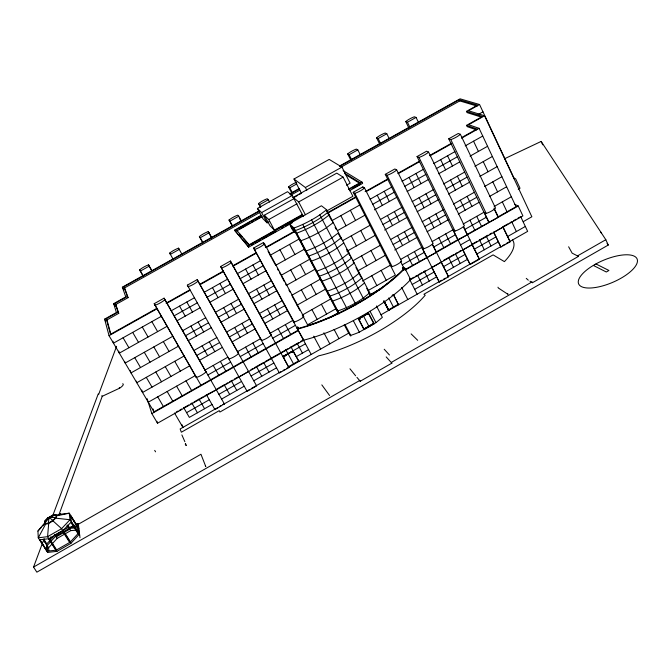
<?xml version="1.0" encoding="UTF-8"?>
<svg xmlns="http://www.w3.org/2000/svg" width="671" height="671" viewBox="0 0 671 671"><rect width="100%" height="100%" fill="white"/><g stroke="black" fill="none" stroke-linecap="round" stroke-linejoin="round"><path stroke-width="1.01" d="M44.563 523.053L37.937 531.046L38.264 537.823L47.582 536.666L48.773 522.516M49.83 539.752L50.912 536.808M58.805 515.185L102.235 396.293L119.648 388.173A5.695 1.677 -30.9 0 0 122.684 383.762M504.416 158.817L541.162 141.43L605.821 239.715L608.236 245.066L36.846 572.17L33.55 567.07L44.152 538.704M52.917 515.227L98.234 393.919M98.612 394.548L116.586 346.303M45.871 523.657L38.264 537.823L47.607 552.418L56.951 551.352L70.891 543.376L79.186 534.359L77.878 523.489L70.178 527.884M48.245 519.228L49.201 517.458L52.581 515.143C60.876 514.875 52.799 514.64 51.097 516.351M47.876 519.06L49.201 517.458L55.836 514.85L56.196 517.484C54.502 520.075 44.227 528.194 44.487 521.317L47.616 517.97L52.749 515.403M48.815 550.732L48.622 547.754L57.178 538.377L70.749 530.627L77.794 530.09M54.745 535.24L46.819 543.887L44.043 539.543M37.937 531.046L41.275 527.473M42.608 526.047L44.613 523.9M47.163 518.901L44.655 521.585L49.201 517.458L56.196 517.484M56.028 517.215L52.984 520.402L47.977 523.263L44.63 523.707L49.201 517.458L53.152 520.671M303.82 340.147L296.699 327.641L297.723 327.062L298.738 328.354L307.435 325.796A90.451 27.93 -27.7 0 0 398.28 274.313L403.808 268.819L402.449 267.746L403.447 267.175L404.949 268.316L410.627 279.539A91.331 28.987 -27.7 0 1 381.816 303.653L372.69 309.608A91.331 28.987 -27.7 0 1 303.82 340.147L302.99 339.09M364.546 282.961L358.029 288.195A32.384 10.14 -27.6 0 1 332.581 301.036L330.635 299.014L302.336 315.026L307.603 324.814L335.819 308.828L337.798 310.899A32.309 10.367 -27.6 0 0 363.187 298.1L369.671 292.858L368.572 291.86M361.971 278.004L355.437 283.221A32.426 10.023 -27.6 0 1 329.964 296.087L328.035 294.091M359.396 273.022L352.845 278.23A32.468 9.906 -27.6 0 1 327.347 291.122L325.427 289.159L297.043 305.188M343.795 242.91L337.144 248.044A32.703 9.201 -27.7 0 1 311.47 261.078L309.633 259.283L281.015 275.387M341.17 237.844L334.502 242.969A32.745 9.075 -27.7 0 1 308.803 256.028L306.983 254.259M338.545 232.77L331.851 237.886A32.787 8.958 -27.7 0 1 306.127 250.962L304.315 249.226L275.613 265.347M333.269 222.579L326.542 227.67A32.871 8.715 -27.7 0 1 300.759 240.797L298.972 239.119L270.195 255.265M326.626 209.763L319.857 214.829A32.971 8.404 -27.7 0 1 294.007 228.014L289.335 223.72L321.417 205.771L326.626 209.763L370.946 295.324M344.273 324.823L348.677 333.143L350.715 335.349A32.116 10.929 -27.5 0 0 359.329 332.128L375.961 322.667L382.361 317.366L376.456 305.968M368.446 312.896L374.217 323.791L363.984 329.629L358.339 318.868L368.446 312.896L358.44 318.943M364.202 329.495L358.675 318.96L368.438 313.323M360.285 318.767L358.993 319.497L360.31 318.784L360 318.247L360.31 318.784M367.381 314.54C370.719 313.382 366.098 314.288 367.431 314.582M33.55 567.07L359.799 380.449L360.226 381.245L391.847 363.154L391.436 362.348L532.086 281.887L532.472 282.701L578.477 256.381L578.1 255.567L605.821 239.715M59.627 514.347L69.281 513.181L78.859 528.429M60.038 514.313L60.684 513.944M47.582 536.666L61.589 528.673L69.985 519.731L69.281 513.181L56.23 515.965M56.431 534.141L68.14 527.456L67.066 525.754M56.221 536.884L69.801 529.125M79.983 537.664L78.356 524.244L200.956 454.25L205.787 466.613L205.334 465.833M176.305 412.028L178.083 411.021M179.862 410.015L181.64 409M183.418 407.993L188.861 404.907M190.522 403.959L192.3 402.952M194.078 401.946L199.413 398.918M200.704 398.188L203.196 396.771M204.747 395.89L206.525 394.884L214.946 409.637L224.34 403.841M216.129 389.432L224.29 384.802M226.001 383.829L227.914 382.747M229.557 381.816L232.443 380.172M234.263 379.149L238.792 376.574M250.887 369.713L252.749 368.656M254.25 367.8L263.644 362.466L268.996 372.12M265.062 361.669L280.738 352.77M281.577 352.3L288.287 348.492M289.788 347.637L292.774 345.942M293.403 345.582L298.83 342.504M300.642 341.48L302.453 340.449M410.543 279.119L413.789 277.274M415.198 276.477L417.026 275.437M418.847 274.405L421.765 272.753M423.401 271.822L425.229 270.782M443.648 260.331L453.705 254.628M455.366 253.68L457.194 252.648M458.972 251.642L460.801 250.602M462.604 249.578L470.136 264.525L479.404 259.258L471.872 244.319L477.274 241.25M479.069 240.235L482.063 238.54M482.667 238.197L488.06 235.127M489.855 234.112L491.658 233.089M508.115 223.753L502.713 226.815L510.136 241.778L500.91 247.02L493.453 232.074M509.91 222.738L511.713 221.715L516.376 231.554M513.508 220.692L516.2 219.165M518.004 218.142L519.799 217.119M238.977 376.909L248.555 371.474M431.948 267.41L441.292 262.109M462.94 249.822L472.25 244.538L471.872 244.319M147.117 398.683L151.839 413.604L157.526 423.225L303.644 340.306L303.359 339.937M417.136 294.208L409.729 279.581L410.124 279.882L522.902 215.894L518.238 205.98L514.649 204.294M305.456 343.82L282.793 356.553L293.177 350.883M292.992 351.118L283.254 356.796M284.772 356.502L283.447 357.19L284.772 356.502L284.504 356.007M291.969 352.35C294.754 350.363 291.952 353.298 291.734 351.898M393.357 294.812L392.065 295.517L393.382 294.829L398.557 304.869L393.491 294.477M186.588 412.657L209.318 399.748M218.905 394.305L241.535 381.455M251.055 375.97L273.877 363.011M412.204 284.47L434.053 272.065M443.372 266.773L465.011 254.485M474.263 249.226L495.81 236.997M523.229 221.673L531.86 216.767L484.563 115.781L468.433 110.732L479.555 104.525L514.389 178.922M212.036 404.487L189.339 417.387L183.762 407.8M221.615 399.052L244.21 386.211M253.747 380.784L276.544 367.834M296.288 356.62L308.593 349.625M414.678 289.344L436.494 276.947M445.804 271.663L467.41 259.383M476.645 254.133L498.167 241.904M507.402 236.653L525.334 226.463M288.639 366.634L298.385 361.023M388.584 309.809L398.197 304.273M388.526 310.354L383.929 301.438M217.53 407.716L180.147 428.97L181.346 432.225L219.266 410.652L219.912 412.036L318.708 355.823A88.421 29.39 -27.5 0 0 425.204 295.232L423.938 294.225L493.093 254.879L504.391 261.615A63.82 21.48 -25.9 0 0 512.527 239.975M219.35 406.676L221.17 405.645M222.99 404.605L249.402 389.591M251.222 388.551L281.283 371.466M283.103 370.426L284.923 369.394M286.743 368.354L348.677 333.143M380.977 314.774L441.786 280.193M443.606 279.161L445.418 278.13M447.23 277.098L500.734 246.676M502.545 245.645L504.366 244.613M506.177 243.581L527.649 231.369L520.696 216.616M288.723 367.322L283.212 356.737L292.95 351.076L298.964 361.501L291.013 346.941M187.352 285.141L247.104 391.352L256.641 385.934L197.173 279.648L187.352 285.141L188.207 286.693A9.319 2.416 -29.2 0 0 198.079 281.166L238.574 353.558A9.151 2.91 -29.5 0 1 228.912 359.027L228.048 357.484M279.413 372.975L288.907 367.582L230.413 261.036L220.633 266.513L279.195 372.648M431.612 267.167L439.27 282.072L448.572 276.788L432.392 244.16M49.444 517.291L47.616 517.97L49.201 517.458L48.144 523.523M518.247 189.222L520.025 188.224L515.613 178.805L513.718 178.008M148.274 402.197L195.42 375.525M205.074 370.056L227.872 357.165M237.492 351.721L260.474 338.712M270.052 333.294L292.799 320.428L294.141 322.105A9.092 2.894 -28.4 0 0 303.728 316.687L264.6 243.917L263.376 242.583L253.63 248.035L311.201 354.447M362.39 281.048L390.346 265.23L392.149 266.639A9.059 2.852 -26.8 0 0 401.61 261.287L364.521 187.964L362.818 186.907L353.206 192.292L395.362 275.085L368.345 290.4M400.587 259.434L421.765 247.448M432.065 241.627L452.942 229.817M463.158 224.03L483.959 212.262M494.175 206.483L511.352 196.762M207.884 374.98L230.648 362.088M240.218 356.595L263.166 343.602M272.736 338.184L295.45 325.318M402.264 264.835L424.24 252.397M433.609 247.087L455.366 234.775M464.668 229.507L486.341 217.236M259.341 210.778L122.365 287.163L125.771 296.901L113.684 303.644L116.41 312.535L104.617 319.128L109.037 335.668L153.978 411.86L298.092 330.207M432.334 244.521L436.402 252.262L404.764 269.759L405.15 270.061L518.238 205.98M436.058 252.028L457.781 239.715M463.418 226.924L467.075 234.456L498.394 217.136L494.091 208.094M494.124 208.807L497.999 216.934L516.033 206.71L479.111 128.329L468.593 124.714L484.563 115.781M151.839 413.604L298.377 330.568M328.144 318.49L337.983 312.912L293.604 228.962M369.612 294.98L382.294 287.792M331.139 317.123L337.429 313.558M370.593 294.754L381.514 288.564M460.532 244.898L469.851 239.614M185.506 335.743L208.53 322.785M218.209 317.249L241.417 304.189M251.097 298.738L274.07 285.804M382.973 224.5L404.311 212.481M414.661 206.66L435.789 194.766M446.064 188.979L467.108 177.136M178.553 346.119L130.996 372.908L130.308 370.568M188.291 340.633L211.281 327.683M220.985 322.214L244.16 309.155M253.823 303.711L276.762 290.786M286.383 285.368L314.925 269.289L316.787 271.143A32.627 9.436 -27.6 0 0 342.403 258.159L349.021 253.001L347.981 252.111L349.708 255.458M346.949 251.248L375.139 235.37M384.642 230.019L406.827 217.513M417.152 211.701L438.255 199.807M448.513 194.028L469.532 182.193M479.832 176.389L497.152 166.626M184.198 355.965L136.783 382.722L136.305 381.128M193.911 350.488L216.842 337.555M226.513 332.095L249.629 319.06M259.258 313.625L282.139 300.717M291.734 295.307L320.184 279.245L322.08 281.157A32.543 9.671 -27.6 0 0 347.637 268.215L354.221 263.032L353.164 262.126M352.98 260.742L380.231 245.368M390.53 239.564L411.835 227.544M422.084 221.765L443.179 209.864M453.453 204.059L474.363 192.267M484.638 186.471L501.908 176.725M196.746 355.462L219.643 342.537M229.264 337.018L252.346 323.992M261.967 318.557L284.814 305.666M393.105 244.521L414.326 232.543M424.609 226.731L445.628 214.871M455.844 209.1L476.771 197.282M189.826 365.77L142.546 392.485L141.791 390.044M199.513 360.302L222.369 347.385M232.015 341.933L255.064 328.907M264.668 323.481L287.482 310.598M358.129 270.681L385.305 255.324M394.749 249.989L416.808 237.526M427.083 231.721L448.069 219.862M458.268 214.099L479.169 202.29M489.419 196.502L506.639 186.773M161.426 316.267L113.466 343.166L112.929 341.229M171.256 310.757L194.439 297.748M204.227 292.262L227.603 279.144M237.349 273.684L260.491 260.709M332.145 220.516L359.706 205.058M370.115 199.22L391.654 187.134M402.021 181.321L423.359 169.352M433.651 163.581L454.896 151.663M465.196 145.884L482.751 136.045M174.141 315.823L197.299 302.831M207.037 297.287L230.379 284.177M240.117 278.717L263.217 265.75M372.74 204.278L394.204 192.233M404.605 186.387L425.85 174.46M436.184 168.664L457.345 156.788M167.163 326.265L119.337 353.131L118.775 351.143M176.959 320.763L200.084 307.779M209.838 302.294L233.156 289.201M242.868 283.741L265.942 270.782M337.396 230.648L364.873 215.215M374.426 209.847L396.737 197.316M407.129 191.478L428.35 179.56M438.666 173.764L459.794 161.887M470.069 156.117L487.574 146.286M172.875 336.221L125.183 363.045L124.739 361.518M182.638 330.719L205.695 317.752M215.425 312.283L238.675 299.199M248.362 293.755L271.369 280.814M342.613 240.73L370.015 225.313M380.373 219.492L401.795 207.44M412.103 201.644L433.315 189.708M443.548 183.955L464.676 172.07M474.925 166.299L492.371 156.486M293.915 198.7L264.332 215.215L268.769 219.551L297.043 203.758M481.199 117.081L467.033 112.585L466.462 111.361L477.567 105.154L459.207 99.744L339.534 166.492M303.393 216.532L292.237 195.487L287.532 191.688L257.421 208.471L262.839 218.603L267.125 222.864L268.92 221.858M156.972 308.257L110.497 334.301L106.253 318.717L118.054 312.116L115.286 303.225L127.381 296.473L123.934 286.735L259.14 211.331M346.488 185.221L350.128 183.183L341.942 167.104L329.176 159.413L293.99 179.006L301.447 193.282L299.635 194.296M110.967 334.577L106.966 319.916L118.759 313.315L115.286 303.225M478.222 114.498L482.977 111.839M264.332 215.215L269.885 225.607L274.405 230.111L302.596 214.343M302.378 214.988L249.184 244.747L236.217 229.683L261.589 215.525M348.442 189.214L360.075 182.705L344.642 173.202M260.994 215.399L234.523 230.178L247.96 245.938L302.738 215.29M348.811 189.516L362.005 182.135L362.634 183.376L349.448 190.757M251.667 244.965L253.487 243.942M255.299 242.927L257.119 241.912M258.939 240.897L260.751 239.874M262.571 238.859L268.023 235.815M269.843 234.791L276.2 231.235M281.652 228.182L283.472 227.167M285.284 226.152L289.83 223.611M352.527 188.526L360.704 183.946M234.523 230.178L248.631 247.18L292.439 222.663M476.662 129.931L467.142 126.609L466.546 125.351L482.499 116.427L466.462 111.361M205.234 370.392L206.005 371.994A9.193 2.91 -30 0 1 196.301 377.479L154.213 303.695L164.076 298.176L215.609 388.576M426.697 257.329L385.271 174.343L394.85 168.975L396.704 169.948L433.139 243.439A9.059 2.835 -26.3 0 1 423.711 248.773L422.101 247.683L439.27 282.072M467.075 234.456L467.444 234.674L457.756 239.74L417.052 156.553L426.588 151.21L428.584 152.091L464.391 225.758A9.067 2.81 -25.8 0 1 454.997 231.067L453.269 230.044L470.136 264.525M488.714 222.193L448.731 138.813L458.234 133.495L460.373 134.292L495.542 208.127A9.084 2.793 -25.3 0 1 486.19 213.42L484.336 212.464L489.1 222.395M326.517 211.071L352.887 196.301L343.107 177.127L336.775 173.135L292.942 197.568M166.089 303.158L189.784 289.88M199.807 284.261L223.502 270.992M232.619 265.884L256.314 252.615M265.422 247.507L294.586 231.168L295.257 232.434L292.665 230.027L289.335 223.72M327.825 212.548L356.024 196.746M365.116 191.654L387.863 178.914M397.869 173.311L419.694 161.074M429.7 155.471L451.533 143.242M461.539 137.639L477.006 128.975L466.546 125.351M109.037 335.668L157.106 308.735L201.141 385.573M166.953 303.217L190.195 290.199M200 284.705L223.426 271.579M233.198 266.102L256.381 253.11M294.946 231.503L266.102 247.666L263.376 242.583M328.211 212.866L355.806 197.408M366.307 191.529L387.83 179.467M398.28 173.613L419.56 161.686M429.977 155.857L451.197 143.963M461.564 138.159L479.111 128.329M140.256 271.134L149.172 266.169L148.568 264.86A8.455 1.979 -29.4 0 0 139.685 269.809L142.881 275.722M209.05 232.795L208.186 231.638A8.396 1.971 -28.7 0 0 199.379 236.544L200.21 237.727L209.05 232.795L211.591 237.408M238.784 216.221L237.794 215.148A8.371 1.963 -28.4 0 0 229.012 220.038L229.968 221.136L238.784 216.221L241.283 220.851M268.366 199.74L267.243 198.733A8.354 1.954 -28 0 0 258.503 203.607L259.585 204.638L268.366 199.74L269.591 202.055M296.515 182.286A8.346 1.946 -27.7 0 0 288.547 186.857L289.763 187.813L296.758 183.913M357.819 149.885L356.318 149.096A8.337 1.929 -27 0 0 347.67 153.919L349.13 154.724L357.819 149.885L360.159 154.548M386.798 133.739L385.179 133.017A8.337 1.912 -26.7 0 0 376.565 137.823L378.142 138.553L386.798 133.739L389.105 138.411M416.07 117.425L414.326 116.779A8.346 1.904 -26.4 0 0 405.745 121.56L407.456 122.223L416.07 117.425L418.343 122.105M289.52 193.944L299.182 188.559M339.811 165.896L460.071 98.83L479.555 104.525M290.199 194.011L299.333 188.912M115.974 304.399L128.069 297.647L124.596 287.884L259.761 212.489M290.811 195.169L299.945 190.069M341.036 167.146L459.761 100.918L477.165 106.093M293.99 179.006L305.38 187.503L341.942 167.104M257.421 208.471L261.623 212.573L292.237 195.487M293.294 197.836L297.823 195.303M239.723 228.794L245.192 225.741M247.02 224.718L249.755 223.191M251.583 222.176L253.412 221.153M255.232 220.138L260.709 217.085M262.21 216.699L236.855 230.849L236.217 229.683M293.185 197.459L298.687 201.937L343.107 177.127M55.651 515.437L60.256 513.986M78.381 527.666L69.323 528.371L55.743 536.121L47.171 545.489L47.607 552.418M55.433 518.138L69.985 519.731L79.673 535.139M448.731 138.813L450.828 139.635L486.19 213.42M417.052 156.553L419.006 157.459L454.997 231.067M595.923 263.946L608.933 270.472L606.29 271.99L593.332 265.431M578.477 256.381L572.145 253.16L568.631 246.777M385.271 174.343L387.075 175.332L423.711 248.773M528.303 280.184L526.257 278.373M529.973 281.191L532.472 282.701M343.099 170.585L362.005 182.135M345.246 174.393L359.849 183.418M353.206 192.292L354.858 193.382L392.149 266.639M448.572 276.788L441.35 262.688M373.831 323.799L368.337 313.248L358.675 318.96M328.295 214.124L329.285 214.896L322.533 219.979A32.929 8.53 -27.7 0 1 296.708 233.139L292.246 228.996L290.912 226.479L295.357 230.581A32.946 8.471 -27.7 0 0 321.199 217.404L327.96 212.33L326.97 211.566L331.382 220.08M369.075 326.685L363.581 316.158M410.627 279.539L409.503 278.658L410.124 279.882M332.262 221.782L333.026 222.386M350.572 257.127L351.629 258.025L345.02 263.191A32.585 9.553 -27.6 0 1 319.438 276.158L317.559 274.28M52.296 520.26L61.589 528.673L70.891 543.376M417.689 340.314L411.13 333.89M389.448 354.976L384.215 349.255M391.847 363.154L386.186 356.913M349.44 334.594L350.807 336.07M253.63 248.035L294.141 322.105M239.455 233.877L242.055 236.905M243.355 238.415L249.201 245.225M355.63 375.802L349.96 368.807M356.947 377.362L360.226 381.245M302.336 315.026L303.728 316.687M230.413 261.036L271.294 335.039A9.117 2.902 -28.9 0 1 261.665 340.491L260.675 339.023M329.562 395.487L321.82 384.877M293.772 364.303L288.102 353.927M270.262 333.596L271.294 335.039M220.633 266.513L261.665 340.491M288.949 367.188L288.907 367.582M607.096 243.321L608.236 245.066M43.372 539.543L48.622 547.754M43.103 539.333L46.433 544.542L46.836 550.975L39.53 539.568M47.557 536.632L56.951 551.352M54.67 534.435L57.178 538.377M67.788 525.468L68.861 527.18L77.131 526.534L70.111 515.37M67.192 524.982L70.749 530.627M77.878 523.489L78.356 524.244M101.858 395.664L102.235 396.293M178.52 248.169L179.258 249.402L170.375 254.351L169.679 253.093A8.421 1.971 -29.1 0 1 178.52 248.169L181.833 253.999M197.173 279.648L198.079 281.166M154.699 450.384L155.571 451.835M119.262 387.536L119.648 388.173M237.677 352.032L238.574 353.558M123.078 337.773L128.924 347.746M134.745 357.668L140.533 367.54M146.295 377.354L152.023 387.125M157.727 396.846L163.397 406.525M185.221 444.034L186.093 445.51M106.253 318.717L106.966 319.916M104.617 319.128L105.683 320.931M118.054 312.116L118.759 313.315M174.527 413.034L182.923 427.393L181.824 424.475M181.883 434.917L184.844 441.677M132.682 332.388L138.503 342.369M144.29 352.292L150.052 362.172M155.789 372.002L161.493 381.782M167.163 391.512L172.816 401.191M113.684 303.644L115.261 306.362M142.277 327.012L148.065 336.993M153.827 346.932L159.564 356.813M165.267 366.651L170.946 376.439M176.59 386.177L182.21 395.865M191.898 403.187L197.45 412.782M123.934 286.735L124.596 287.884M122.365 287.163L123.942 289.88M127.381 296.473L128.069 297.647M199.035 399.128L204.571 408.731M151.856 321.635L157.618 331.625M163.355 341.573L169.067 351.461M174.737 361.308L180.39 371.105M186.01 380.843L191.604 390.539M154.213 303.695L156.62 307.897M139.685 269.809L143.317 276.15M148.568 264.86L151.663 270.304M149.172 266.169L151.789 270.757M224.517 404.194L216.297 389.784L206.525 394.884M164.076 298.176L206.005 371.994M179.534 306.11L185.221 316.125M190.874 326.089L196.502 336.003M202.105 345.867L207.674 355.689M213.219 365.452L218.738 375.173M224.223 384.844L229.683 394.464M186.815 302.025L192.476 312.049M198.113 322.021L203.716 331.935M209.302 341.807L214.846 351.629M220.373 361.401L225.867 371.13M231.336 380.801L236.779 390.43M169.679 253.093L173.261 259.459M212.472 287.633L218.067 297.672M223.628 307.662L229.163 317.609M234.665 327.498L240.143 337.337M245.594 347.133L251.021 356.871M256.423 366.567L261.791 376.221M219.87 283.489L225.439 293.537M230.975 303.527L236.494 313.474M241.979 323.372L247.431 333.219M252.866 343.015L258.268 352.77M200.21 237.727L202.751 242.332M199.379 236.544L202.902 242.919M208.186 231.638L211.701 238.02M285.796 349.683L288.044 353.793M245.569 269.071L251.063 279.144M256.532 289.159L261.967 299.123M267.385 309.037L272.77 318.91M278.13 328.723L283.464 338.494M297.186 343.435L302.445 353.122M229.968 221.136L232.476 225.758M229.012 220.038L232.493 226.429M252.925 264.944L258.402 275.018M263.846 285.041L269.272 295.014M274.657 304.936L280.025 314.808M285.368 324.63L290.677 334.401M239.279 217.89L241.25 221.547M297.723 327.062L298.62 328.723M247.96 245.938L248.631 247.18M268.09 251.357L271.671 258.016M272.065 258.738L275.127 264.433M277.526 268.886L278.515 270.732M279.505 272.577L280.503 274.422M281.493 276.267L284.47 281.803M285.46 283.648L286.458 285.494M288.941 290.115L289.931 291.96M292.212 296.205L296.565 304.29M296.876 304.877L299.853 310.413M313.709 336.163L320.654 349.079M259.585 204.638L260.818 206.953M258.503 203.607L260.457 207.272M261.623 212.573L267.125 222.864M279.95 249.788L285.351 259.878M290.719 269.927L296.062 279.916M301.38 289.855L306.672 299.752M311.931 309.599L317.173 319.396M323.908 332.782L329.83 343.854M289.57 244.395L294.938 254.494M300.281 264.542L305.599 274.548M310.891 284.496L316.15 294.393M321.392 304.248L326.601 314.053M334.091 329.411L338.998 338.645M268.769 219.551L274.405 230.111M294.007 228.014L339.098 313.365M345.171 324.856L350.715 335.349M294.477 229.767L338.972 313.961M292.699 228.123L294.041 230.665M291.81 227.301L293.143 229.826M302.713 224.433L347.301 309.247M353.332 320.721L359.329 332.128M298.687 201.937L305.389 214.737M289.763 187.813L292.195 192.451M288.547 186.857L291.919 193.29M311.604 219.895L356.033 304.844M319.857 214.829L364.043 299.752M370.023 311.243L375.961 322.667M305.38 187.503L306.823 190.279M335.131 227.326L336.087 229.172M338.402 233.634L340.147 237.006M340.583 237.844L341.455 239.53M346.555 249.369L347.503 251.197M355.974 267.561L358.322 272.082M358.75 272.912L360.897 277.048M366.71 288.27L370.275 295.148M340.826 215.643L346.051 225.783M351.252 235.873L356.418 245.913M361.568 255.903L366.693 265.842M371.784 275.731L376.859 285.578M383.946 300.759L388.895 310.363M384.114 301.17L388.794 310.27M383.829 301.162L388.668 310.488M388.727 297.966L393.667 307.561M350.371 210.291L355.563 220.44M360.738 230.539L365.888 240.579M371.004 250.577L376.095 260.524M381.17 270.421L386.211 280.277M401.661 287.448L407.809 299.518M362.818 186.907L363.682 188.618M400.604 261.547L403.934 268.123M402.449 267.746L403.716 270.254M349.13 154.724L351.487 159.388M347.67 153.919L350.975 160.453M377.228 195.227L382.353 205.393M387.444 215.508L392.518 225.582M397.559 235.596L402.583 245.561M407.582 255.483L412.548 265.347M417.496 275.169L422.42 284.94M384.206 191.31L389.306 201.485M394.389 211.608L399.438 221.682M404.462 231.705L409.469 241.677M414.443 251.6L419.392 261.472M424.324 271.302L429.23 281.074M378.142 138.553L380.465 143.225M376.565 137.823L379.82 144.366M409.067 177.37L414.099 187.561M419.107 197.702L424.089 207.792M429.046 217.832L433.978 227.821M438.884 237.769L443.774 247.658M448.631 257.505L453.47 267.301M415.978 173.495L420.994 183.686M425.976 193.835L430.941 203.934M435.882 213.974L440.797 223.971M445.687 233.919L450.551 243.816M455.391 253.672L460.214 263.468M407.456 122.223L409.738 126.903M405.745 121.56L408.949 128.119M463.502 226.555L479.404 259.258M507.645 293.562L508.031 294.368L498.352 288.01L497.966 287.213M440.662 159.648L445.603 169.864M450.526 180.029L455.416 190.136M460.289 200.201L465.137 210.216M469.96 220.18L474.758 230.103M479.539 239.966L484.286 249.788M447.549 155.789L452.472 166.005M457.37 176.179L462.244 186.295M467.1 196.368L471.923 206.383M476.729 216.356L481.51 226.278M486.265 236.15L491.004 245.972M500.91 247.02L493.839 232.283L503.107 227.024L510.136 241.778M473.558 141.195L478.415 151.436M483.237 161.627L488.043 171.759M492.824 181.849L497.58 191.889M502.311 201.879L507.024 211.818M459.207 99.744L459.761 100.918M541.162 141.43L542.713 144.819M600.797 232.065L601.157 232.862M195.571 375.861L196.301 377.479M185.515 443.506L186.186 445.343M153.03 408.924L153.978 411.86M156.897 421.287L157.526 423.225M460.373 134.292A9.243 2.315 -25.9 0 1 450.828 139.635M428.584 152.091A9.235 2.332 -26.2 0 1 419.006 157.459M396.704 169.948A9.226 2.349 -26.6 0 1 387.075 175.332M364.521 187.964A9.218 2.365 -27 0 1 354.858 193.382M264.6 243.917A9.26 2.399 -28.3 0 1 254.812 249.402M231.487 262.462A9.285 2.407 -28.8 0 1 221.656 267.964M164.823 299.786A9.36 2.416 -29.6 0 1 154.917 305.339M404.949 268.316A91.583 28.274 -27.7 0 1 297.798 329.025M398.247 274.254A90.459 27.922 -27.7 0 1 307.402 325.737M77.979 533.68L70.463 541.832L63.2 530.358L70.874 522.39L77.979 533.68M594.59 264.668L591.319 266.664A31.78 11.961 -23.1 0 0 592.652 287.851A31.78 11.961 -23.1 0 0 637.316 262.193A31.78 11.961 -23.1 0 0 598.079 262.78L594.59 264.668M373.646 323.355L363.992 329.042L373.672 323.372M69.658 542.462L56.616 549.91L49.302 538.444L62.386 530.979L69.658 542.462M48.513 538.738L39.966 539.769L47.28 551.185L55.827 550.203L48.513 538.738M77.677 526.76L70.656 515.588L71.311 521.56L78.398 532.833L77.677 526.76"/></g></svg>
